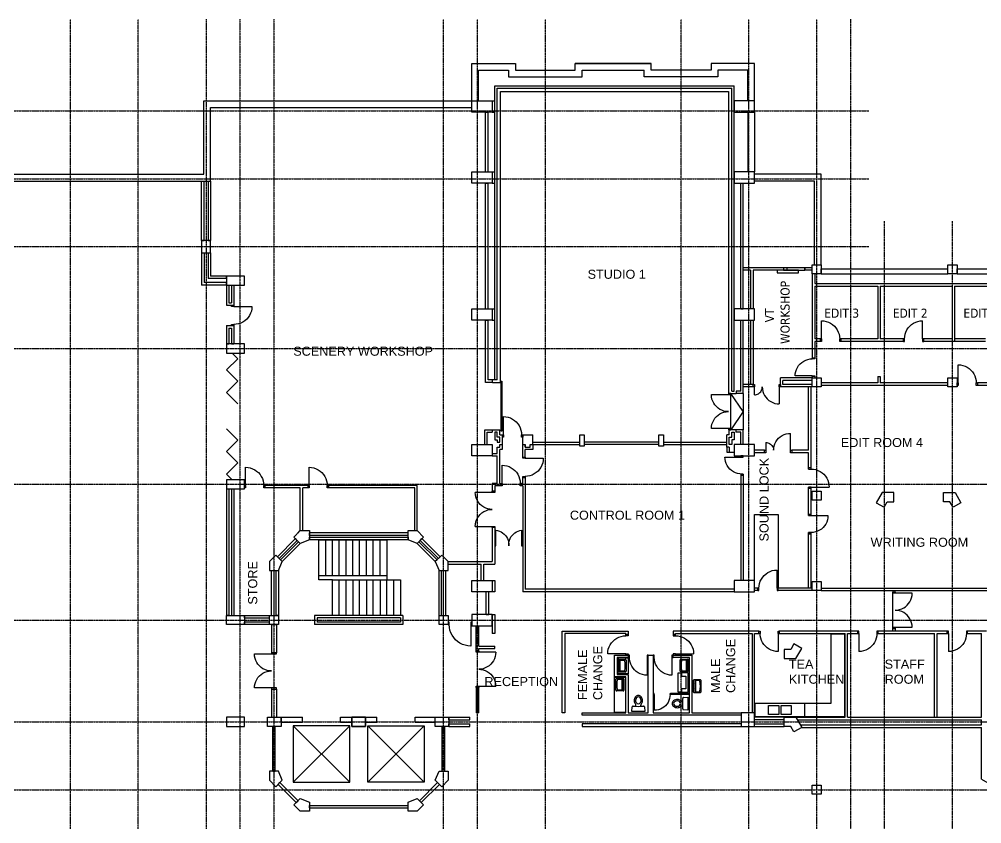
# Model space of a CAD drawing. Header units: millimetres. Extents: x -63457 to 85267, y -25390 to 67826.
# Drawn here: x 13208 to 55759, y 32273 to 67826 of the extents above; entities that cross this region are included whole.
import ezdxf

# ---------------------------------------------------------------- set-up
doc = ezdxf.new("R2010")
doc.units = ezdxf.units.MM
doc.linetypes.add('PCENTRE', pattern=[50.8, 31.75, -6.35, 6.35, -6.35])
for name, color, linetype in [('Boundaries_and_building_grids', 140, 'Continuous'), ('BRICK_WALLS_P4', 1, 'Continuous'), ('COLUMNS_P5', 5, 'Continuous'), ('DR', 8, 'Continuous'), ('LIFTS AND STAIRS', 8, 'Continuous'), ('SANITARY', 4, 'Continuous'), ('SHOPFITTING', 4, 'Continuous'), ('TEXT', 2, 'Continuous'), ('WA', 6, 'Continuous'), ('WA_EXT', 7, 'Continuous'), ('WN', 4, 'Continuous')]:
    doc.layers.add(name, color=color, linetype=linetype)
doc.styles.add('arial', font='arial.ttf')
doc.styles.add('Arial1', font='arial.ttf')
doc.styles.add('C', font='tahoma.ttf')

msp = doc.modelspace()

# ---------------------------------------------------------------- linework, layer by layer
at = {"layer": 'Boundaries_and_building_grids', "color": 140, "linetype": 'PCENTRE', "lineweight": -3}
for p, q in [((15467, -17978), (15467, 67826)), ((18467, -17978), (18467, 67826)), ((21467, 67826), (21467, -17978)), ((22967, 67826), (22967, -17978)), ((24467, 67826), (24467, -17978)), ((31967, -17978), (31967, 67826)), ((33467, -17978), (33467, 67826)), ((36467, -17978), (36467, 67826)), ((42467, -17978), (42467, 67826)), ((45467, -17978), (45467, 67826)), ((48467, -17978), (48467, 67826)), ((49967, 16476), (49967, 67826)), ((-52891, 63776), (50767, 63776)), ((-52891, 60776), (50767, 60776)), ((51467, 16476), (51467, 58896)), ((54467, 16476), (54467, 58896)), ((-52891, 57776), (50767, 57776)), ((-52891, 53276), (85267, 53276)), ((-52891, 47276), (85267, 47276)), ((-52891, 41276), (85267, 41276)), ((-52891, 36776), (85267, 36776)), ((-52891, 33776), (85267, 33776))]:
    msp.add_line(p, q, dxfattribs=at)
at = {"layer": 'BRICK_WALLS_P4', "linetype": 'Continuous'}
for p, q in [((34227, 64886), (44817, 64886)), ((34227, 51885), (34227, 64886)), ((34337, 64776), (44707, 64776)), ((34337, 51885), (34337, 64776)), ((44707, 51396), (44707, 64776)), ((44817, 51396), (44817, 64886)), ((34117, 64226), (34227, 64226)), ((33827, 61076), (33827, 63726)), ((33827, 63726), (33937, 63726)), ((33937, 61076), (33937, 63726)), ((34117, 63726), (34227, 63726)), ((33827, 61076), (33937, 61076)), ((34117, 61076), (34227, 61076)), ((21267, 58051), (21267, 60676)), ((21267, 60676), (21377, 60676)), ((21377, 58051), (21377, 60676)), ((21557, 60676), (21557, 58051)), ((21557, 60676), (21667, 60676)), ((21667, 60676), (21667, 58051)), ((33827, 55026), (33827, 60576)), ((33827, 60576), (33937, 60576)), ((33937, 55026), (33937, 60576)), ((34117, 60576), (34227, 60576)), ((45107, 55026), (45107, 60576)), ((45107, 60576), (45217, 60576)), ((45217, 55026), (45217, 60576)), ((21267, 58051), (21377, 58051)), ((21557, 58051), (21667, 58051)), ((21267, 57501), (21267, 56076)), ((21267, 57501), (21377, 57501)), ((21377, 57501), (21377, 56186)), ((21557, 57501), (21557, 56366)), ((21557, 57501), (21667, 57501)), ((21667, 57501), (21667, 56476)), ((22367, 56186), (21377, 56186)), ((22367, 56366), (21557, 56366)), ((22367, 56476), (21667, 56476)), ((22367, 56366), (22367, 56476)), ((22367, 56076), (22367, 56186)), ((22367, 56076), (21267, 56076)), ((22367, 56076), (22367, 55188)), ((22367, 56076), (22477, 56076)), ((22477, 56076), (22477, 55298)), ((22587, 56076), (22587, 55298)), ((22587, 56076), (22697, 56076)), ((22697, 56076), (22697, 55188)), ((22367, 55188), (22697, 55188)), ((22477, 55298), (22587, 55298)), ((33827, 55026), (33937, 55026)), ((34117, 55026), (34227, 55026)), ((45107, 55026), (45217, 55026)), ((33827, 51775), (33827, 54526)), ((33827, 54526), (33937, 54526)), ((33937, 51885), (33937, 54526)), ((34117, 54526), (34227, 54526)), ((45107, 51396), (45107, 54526)), ((45107, 54526), (45217, 54526)), ((45217, 51286), (45217, 54526)), ((22367, 54288), (22367, 53476)), ((22367, 54288), (22697, 54288)), ((22477, 54178), (22587, 54178)), ((22477, 54178), (22477, 53476)), ((22587, 54178), (22587, 53476)), ((22697, 54288), (22697, 53476)), ((22367, 53476), (22477, 53476)), ((22587, 53476), (22697, 53476)), ((34137, 51775), (33827, 51775)), ((34337, 51885), (33937, 51885)), ((34137, 51775), (34137, 51885)), ((44707, 51396), (44817, 51396)), ((45107, 51396), (44907, 51396)), ((44907, 51396), (44907, 51286)), ((45217, 51286), (44907, 51286)), ((33787, 49686), (34117, 49686)), ((33787, 49026), (33787, 49686)), ((33897, 49576), (34117, 49576)), ((33897, 49026), (33897, 49576)), ((34117, 49686), (34117, 49576)), ((34227, 49576), (34227, 49246)), ((34337, 49576), (34227, 49576)), ((34337, 49356), (34337, 49576)), ((44707, 49576), (44817, 49576)), ((44707, 49356), (44707, 49576)), ((44817, 49576), (44817, 49246)), ((45217, 49686), (44887, 49686)), ((44887, 49686), (44887, 49576)), ((45107, 49576), (44887, 49576)), ((45107, 49026), (45107, 49576)), ((45217, 49026), (45217, 49686)), ((34227, 49246), (34337, 49246)), ((34447, 49356), (34337, 49356)), ((34337, 49246), (34337, 49136)), ((34337, 49136), (34447, 49136)), ((34447, 49136), (34447, 49356)), ((34447, 48916), (34447, 49026)), ((34447, 49026), (34557, 49026)), ((34557, 49026), (34557, 48806)), ((35467, 49026), (35577, 49026)), ((35467, 49026), (35577, 49026)), ((35467, 48473), (35467, 49026)), ((35577, 49026), (35577, 48916)), ((35577, 48916), (35577, 49026)), ((35797, 48916), (35797, 49026)), ((35797, 49026), (35907, 49026)), ((35797, 49026), (35907, 49026)), ((35797, 48916), (35797, 49026)), ((35907, 49026), (35907, 48806)), ((44597, 49026), (44597, 49356)), ((44597, 49356), (44707, 49356)), ((44707, 49026), (44597, 49026)), ((44707, 49246), (44707, 49026)), ((44817, 49246), (44707, 49246)), ((34117, 48636), (34337, 48636)), ((34117, 48526), (34337, 48526)), ((34337, 48636), (34337, 48916)), ((34337, 48916), (34447, 48916)), ((34337, 47316), (34337, 48526)), ((34557, 48806), (34447, 48806)), ((34447, 47316), (34447, 48806)), ((35577, 48916), (35797, 48916)), ((35577, 48916), (35797, 48916)), ((35907, 48806), (35577, 48806)), ((35577, 48473), (35577, 48806)), ((44597, 48916), (44487, 48916)), ((44487, 48916), (44487, 48696)), ((44487, 48696), (44597, 48696)), ((44597, 48916), (44597, 48696)), ((35467, 48473), (35577, 48473)), ((45107, 47727), (45107, 43026)), ((45217, 47727), (45217, 43026)), ((34117, 47316), (34117, 46965)), ((34337, 47316), (34117, 47316)), ((34447, 47316), (34507, 47316)), ((34507, 47316), (34507, 47206)), ((35467, 47316), (35407, 47316)), ((35407, 47316), (35407, 47206)), ((35467, 47316), (35467, 47573)), ((35467, 47573), (35577, 47573)), ((35577, 47573), (35577, 42636)), ((22367, 47076), (22367, 41476)), ((22367, 47076), (22477, 47076)), ((22477, 47076), (22477, 41476)), ((22587, 47076), (22587, 41476)), ((22587, 47076), (22697, 47076)), ((22697, 47076), (22697, 41476)), ((34227, 46965), (34117, 46965)), ((34227, 47206), (34227, 46965)), ((34507, 47206), (34227, 47206)), ((35467, 47206), (35407, 47206)), ((35467, 47206), (35467, 42526)), ((22697, 45116), (22697, 41476)), ((25524, 45116), (25634, 45226)), ((26034, 45016), (26034, 45126)), ((30400, 45126), (26034, 45126)), ((30400, 45016), (30400, 45126)), ((34117, 45365), (34117, 43859)), ((34227, 45365), (34117, 45365)), ((34227, 45365), (34227, 43749)), ((25422, 44872), (24621, 44071)), ((24621, 44071), (25422, 44872)), ((24699, 43993), (25500, 44794)), ((24755, 43936), (25557, 44738)), ((25500, 44794), (25422, 44872)), ((25557, 44738), (25634, 44660)), ((30400, 45016), (26034, 45016)), ((26034, 44826), (26034, 44936)), ((26034, 44936), (30400, 44936)), ((30400, 44826), (26034, 44826)), ((30400, 44936), (30400, 44826)), ((30800, 44660), (30878, 44738)), ((30878, 44738), (31679, 43936)), ((30934, 44794), (31012, 44872)), ((31736, 43993), (30934, 44794)), ((31814, 44071), (31012, 44872)), ((25634, 44660), (24833, 43859)), ((31602, 43859), (30800, 44660)), ((24699, 43993), (24621, 44071)), ((24833, 43859), (24755, 43936)), ((31679, 43936), (31602, 43859)), ((31736, 43993), (31814, 44071)), ((32167, 43859), (34117, 43859)), ((32167, 43749), (32167, 43859)), ((24367, 43459), (24477, 43459)), ((24367, 41476), (24367, 43459)), ((24477, 41476), (24477, 43459)), ((24567, 41476), (24567, 43459)), ((24567, 43459), (24667, 43459)), ((24667, 43459), (24667, 41476)), ((31767, 41476), (31767, 43459)), ((31767, 43459), (31877, 43459)), ((31877, 41476), (31877, 43459)), ((31957, 41476), (31957, 43459)), ((31957, 43459), (32067, 43459)), ((32067, 41476), (32067, 43459)), ((32167, 43749), (33632, 43749)), ((33632, 43026), (33632, 43749)), ((33742, 43026), (33742, 43749)), ((33742, 43749), (34227, 43749)), ((33632, 43026), (33742, 43026)), ((34117, 43026), (34227, 43026)), ((34117, 43026), (34117, 42526)), ((34227, 43026), (34227, 42526)), ((44817, 42636), (35577, 42636)), ((45859, 42686), (45717, 42686)), ((45859, 42576), (45717, 42576)), ((45859, 42576), (45859, 42686)), ((48267, 42686), (46759, 42686)), ((46759, 42576), (46759, 42686)), ((48267, 42576), (46759, 42576)), ((48667, 42686), (56589, 42686)), ((48667, 42576), (56653, 42576)), ((51823, 42576), (51823, 42508)), ((51933, 42508), (51933, 42576)), ((33852, 41526), (33852, 42526)), ((33962, 42526), (33852, 42526)), ((33962, 41526), (33962, 42526)), ((34227, 42526), (34117, 42526)), ((44817, 42526), (35467, 42526)), ((51823, 42508), (51933, 42508)), ((22477, 41476), (22367, 41476)), ((22587, 41476), (22697, 41476)), ((23167, 41476), (24267, 41476)), ((23167, 41366), (23167, 41476)), ((23167, 41366), (24267, 41366)), ((24267, 41366), (24267, 41476)), ((24367, 41476), (24477, 41476)), ((24667, 41476), (24567, 41476)), ((30167, 41476), (26267, 41476)), ((26267, 41476), (26267, 41076)), ((30057, 41366), (26377, 41366)), ((26377, 41366), (26377, 41186)), ((30057, 41366), (30057, 41186)), ((30167, 41476), (30167, 41076)), ((31767, 41476), (31877, 41476)), ((31957, 41476), (32067, 41476)), ((33852, 41526), (33962, 41526)), ((34117, 41526), (34117, 40681)), ((34117, 41526), (34227, 41526)), ((34227, 41526), (34227, 40681)), ((24267, 41186), (23167, 41186)), ((23167, 41076), (23167, 41186)), ((24267, 41076), (23167, 41076)), ((24267, 41076), (24267, 41186)), ((24357, 41076), (24357, 39826)), ((24357, 41076), (24577, 41076)), ((24577, 41076), (24577, 39826)), ((30167, 41076), (26267, 41076)), ((30057, 41186), (26377, 41186)), ((33412, 41026), (33522, 41026)), ((33412, 39901), (33412, 41026)), ((33522, 40121), (33522, 41026)), ((51823, 40791), (51823, 40908)), ((51823, 40908), (51933, 40908)), ((51933, 40908), (51933, 40791)), ((34227, 40681), (34117, 40681)), ((50276, 40791), (46809, 40791)), ((46809, 40681), (46809, 40791)), ((46809, 40681), (49717, 40681)), ((49717, 36976), (49717, 40681)), ((49827, 36976), (49827, 40681)), ((49827, 40681), (50276, 40681)), ((50276, 40681), (50276, 40791)), ((51176, 40681), (51176, 40791)), ((54284, 40791), (51176, 40791)), ((51176, 40681), (53675, 40681)), ((53675, 36976), (53675, 40681)), ((53785, 36976), (53785, 40681)), ((53785, 40681), (54284, 40681)), ((54234, 40681), (54234, 40791)), ((55967, 40791), (55084, 40791)), ((55084, 40681), (55747, 40681)), ((55134, 40681), (55134, 40791)), ((55747, 36976), (55747, 40681)), ((33522, 40121), (34231, 40121)), ((33522, 39901), (33522, 40011)), ((33522, 40011), (34231, 40011)), ((34231, 40011), (34231, 40121)), ((24357, 39826), (24577, 39826)), ((33522, 39901), (33412, 39901)), ((24357, 38226), (24357, 36976)), ((24357, 38226), (24577, 38226)), ((24577, 38226), (24577, 36976)), ((24357, 36976), (24577, 36976)), ((24781, 36976), (25728, 36976)), ((24781, 36756), (24781, 36976)), ((24781, 36756), (25728, 36756)), ((25728, 36756), (25728, 36976)), ((27414, 36976), (27917, 36976)), ((27414, 36756), (27414, 36976)), ((27414, 36756), (27917, 36756)), ((27917, 36756), (27917, 36976)), ((28517, 36976), (29020, 36976)), ((28517, 36756), (28517, 36976)), ((28517, 36756), (29020, 36756)), ((29020, 36756), (29020, 36976)), ((30706, 36756), (30706, 36976)), ((30706, 36976), (31593, 36976)), ((30706, 36756), (31593, 36756)), ((31593, 36756), (31593, 36976)), ((32193, 36976), (33127, 36976)), ((32193, 36866), (32193, 36976)), ((32193, 36866), (33127, 36866)), ((32193, 36686), (33127, 36686)), ((32193, 36576), (32193, 36686)), ((33127, 36866), (33127, 36976)), ((33127, 36576), (33127, 36686)), ((47030, 36976), (45717, 36976)), ((47030, 36866), (45717, 36866)), ((45717, 36686), (47030, 36686)), ((47030, 36976), (47545, 36976)), ((47545, 36976), (49717, 36976)), ((47609, 36866), (55747, 36866)), ((47740, 36641), (55747, 36641)), ((49827, 36976), (55747, 36976)), ((55747, 36641), (55747, 36866)), ((24412, 34593), (24412, 36576)), ((24522, 34593), (24522, 36576)), ((31912, 34593), (31912, 36576)), ((32022, 34593), (32022, 36576)), ((32193, 36576), (33127, 36576)), ((45717, 36576), (47030, 36576)), ((47804, 36531), (55747, 36531)), ((55747, 34245), (55747, 36531)), ((24412, 34593), (24522, 34593)), ((31912, 34593), (32022, 34593)), ((24653, 34013), (24730, 34090)), ((25532, 33289), (24730, 34090)), ((30903, 33289), (31704, 34090)), ((31782, 34013), (31704, 34090)), ((55747, 34245), (56543, 33785)), ((25454, 33211), (24653, 34013)), ((30980, 33211), (31782, 34013)), ((25454, 33211), (25532, 33289)), ((30980, 33211), (30903, 33289)), ((26034, 32971), (26034, 33081)), ((26034, 33081), (30400, 33081)), ((26034, 32971), (30400, 32971)), ((30400, 32971), (30400, 33081))]:
    msp.add_line(p, q, dxfattribs=at)
at = {"layer": 'BRICK_WALLS_P4', "linetype": 'Continuous', "lineweight": -3}
msp.add_lwpolyline([(37217, 37176), (37217, 40791), (40133, 40791), (40133, 40630), (40027, 40630), (40027, 40681), (37327, 40681), (37327, 37176)], close=True, dxfattribs=at)
for points in [[(45717, 37176), (45717, 40681), (45909, 40681), (45909, 40791), (42113, 40791), (42113, 40630), (42219, 40630), (42219, 40681), (45607, 40681), (45607, 37176)], [(45117, 37066), (38097, 37066), (38097, 37176), (40027, 37176), (40027, 38768), (39527, 38768), (39527, 39730), (40133, 39730), (40133, 39624), (39637, 39624), (39637, 38874), (40133, 38874), (40133, 37176), (41013, 37176), (41013, 39730), (41233, 39730), (41233, 37176), (42833, 37176), (42833, 39624), (42113, 39624), (42113, 39730), (42939, 39730), (42939, 37176), (45117, 37176)], [(45117, 36686), (38097, 36686), (38097, 36576), (45117, 36576)], [(31912, 36576), (32022, 36576)]]:
    msp.add_lwpolyline(points, dxfattribs=at)
at = {"layer": 'COLUMNS_P5', "linetype": 'Continuous'}
for points in [[(33217, 63726), (33217, 64226), (34117, 64226), (34117, 63726), (33217, 63726)], [(45717, 63726), (45717, 64226), (44817, 64226), (44817, 63726), (45717, 63726)], [(33217, 60576), (33217, 61076), (34117, 61076), (34117, 60576), (33217, 60576)], [(45717, 60576), (45717, 61076), (44817, 61076), (44817, 60576), (45717, 60576)], [(21267, 57501), (21667, 57501), (21667, 58051), (21267, 58051), (21267, 57501)], [(48667, 56576), (48267, 56576), (48267, 56976), (48667, 56976), (48667, 56576)], [(54667, 56576), (54267, 56576), (54267, 56976), (54667, 56976), (54667, 56576)], [(33217, 54526), (33217, 55026), (34117, 55026), (34117, 54526), (33217, 54526)], [(45717, 54526), (45717, 55026), (44817, 55026), (44817, 54526), (45717, 54526)], [(48667, 51576), (48267, 51576), (48267, 51976), (48667, 51976), (48667, 51576)], [(54667, 51576), (54267, 51576), (54267, 51976), (54667, 51976), (54667, 51576)], [(33217, 48526), (33217, 49026), (34117, 49026), (34117, 48526), (33217, 48526)], [(45717, 48526), (45717, 49026), (44817, 49026), (44817, 48526), (45717, 48526)], [(48667, 46576), (48267, 46576), (48267, 46976), (48667, 46976), (48667, 46576)], [(33217, 42526), (33217, 43026), (34117, 43026), (34117, 42526), (33217, 42526)], [(45717, 42526), (45717, 43026), (44817, 43026), (44817, 42526), (45717, 42526)], [(48667, 42576), (48267, 42576), (48267, 42976), (48667, 42976), (48667, 42576)], [(24267, 41476), (24667, 41476), (24667, 41076), (24267, 41076), (24267, 41476)], [(31767, 41476), (32167, 41476), (32167, 41076), (31767, 41076), (31767, 41476)], [(33217, 41526), (33217, 41026), (34117, 41026), (34117, 41526), (33217, 41526)], [(45117, 36576), (45717, 36576), (45717, 37176), (45117, 37176), (45117, 36576)], [(28517, 36576), (27917, 36576), (27917, 36976), (28517, 36976), (28517, 36576)], [(48667, 33576), (48267, 33576), (48267, 33976), (48667, 33976), (48667, 33576)]]:
    msp.add_lwpolyline(points, dxfattribs=at)
at = {"layer": 'COLUMNS_P5', "linetype": 'Continuous', "lineweight": -3}
for points in [[(22367, 56476), (22367, 56076), (23167, 56076), (23167, 56476)], [(22367, 53476), (22367, 53076), (23167, 53076), (23167, 53476)], [(22367, 47476), (22367, 47076), (23167, 47076), (23167, 47476)], [(51867, 46906), (51352, 46906), (51093, 46461), (51439, 46259), (51582, 46506), (51867, 46506)], [(54067, 46906), (54582, 46906), (54841, 46461), (54496, 46259), (54352, 46506), (54067, 46506)], [(26034, 44826), (25634, 44660), (25352, 44943), (25634, 45226), (26034, 45226)], [(30800, 44660), (30400, 44826), (30400, 45226), (30800, 45226), (31083, 44943)], [(24833, 43859), (24550, 44141), (24267, 43859), (24267, 43459), (24667, 43459)], [(31767, 43459), (32167, 43459), (32167, 43859), (31884, 44141), (31602, 43859)], [(22367, 41076), (22367, 41476), (23167, 41476), (23167, 41076)], [(47315, 39976), (47030, 39976), (47030, 39576), (47545, 39576), (47804, 40021), (47458, 40222)], [(22367, 36976), (22367, 36576), (23167, 36576), (23167, 36976)], [(24781, 36976), (24781, 36576), (24181, 36576), (24181, 36976)], [(28517, 36576), (28517, 36976), (27917, 36976), (27917, 36576)], [(32193, 36976), (32193, 36576), (31593, 36576), (31593, 36976)], [(47030, 36576), (47030, 36976), (47545, 36976), (47804, 36531), (47458, 36329), (47315, 36576)], [(24550, 33910), (24833, 34193), (24667, 34593), (24267, 34593), (24267, 34193)], [(31767, 34593), (32167, 34593), (32167, 34193), (31884, 33910), (31602, 34193)], [(26034, 33226), (26034, 32826), (25634, 32826), (25352, 33109), (25634, 33391)], [(30800, 33391), (31083, 33109), (30800, 32826), (30400, 32826), (30400, 33226)]]:
    msp.add_lwpolyline(points, close=True, dxfattribs=at)
at = {"layer": 'COLUMNS_P5', "linetype": 'Continuous'}
for points in [[(38187, 48966), (37987, 48966), (37987, 49466), (38187, 49466), (38187, 48966)], [(41687, 48966), (41487, 48966), (41487, 49466), (41687, 49466), (41687, 48966)]]:
    msp.add_lwpolyline(points, close=True, dxfattribs=at)
at = {"layer": 'COLUMNS_P5', "linetype": 'Continuous', "lineweight": -3}
for points in [[(23167, 47116), (23167, 47226)], [(24412, 36576), (24522, 36576)]]:
    msp.add_lwpolyline(points, dxfattribs=at)
at = {"layer": 'DR', "linetype": 'Continuous'}
for p, q in [((22697, 55138), (23497, 55138)), ((48680, 53698), (48680, 54498)), ((53147, 53698), (53147, 54498)), ((52297, 53698), (52347, 53698)), ((54717, 51757), (54717, 52557)), ((48267, 52061), (47507, 52061)), ((45708, 51226), (45708, 51576)), ((46808, 51576), (46808, 50826)), ((43807, 51236), (44557, 51236)), ((34617, 49466), (34617, 50266)), ((44557, 49736), (43807, 49736)), ((47308, 48776), (47308, 49526)), ((46208, 49126), (46208, 48776)), ((46158, 48666), (46158, 48776)), ((34557, 47316), (34557, 48116)), ((35577, 48423), (36377, 48423)), ((44407, 48476), (45157, 48476)), ((22617, 47476), (22367, 47726)), ((23217, 47226), (23217, 48026)), ((26026, 47226), (26026, 48026)), ((34117, 46915), (33367, 46915)), ((48212, 47150), (49012, 47150)), ((48212, 45892), (48962, 45892)), ((33367, 45415), (34117, 45415)), ((34277, 44667), (34277, 45244)), ((35417, 45244), (35417, 44667)), ((46709, 42686), (46709, 43486)), ((51823, 40908), (51823, 42458)), ((52683, 42458), (51933, 42458)), ((33167, 41076), (33167, 40126)), ((51933, 40958), (52683, 40958)), ((46759, 40681), (46759, 39881)), ((50326, 40681), (50326, 39881)), ((54284, 40681), (54284, 39881)), ((23607, 39776), (24357, 39776)), ((34272, 39851), (33522, 39851)), ((40023, 39780), (39223, 39780)), ((40963, 39620), (40963, 38840)), ((42063, 39620), (42063, 38840)), ((42223, 39780), (43023, 39780)), ((33412, 38301), (33412, 37176)), ((33467, 38301), (33467, 37226)), ((33477, 37226), (33477, 38301)), ((33522, 38351), (34272, 38351)), ((33522, 37176), (33522, 38301)), ((24357, 38276), (23607, 38276)), ((41283, 37986), (41283, 37286)), ((42003, 37986), (41983, 37986)), ((42003, 37986), (42003, 38036)), ((33412, 37226), (33522, 37226)), ((33522, 37176), (33412, 37176))]:
    msp.add_line(p, q, dxfattribs=at)
at = {"layer": 'DR'}
for p, q in [((23470, 54931), (23436, 54832)), ((23490, 55033), (23470, 54931)), ((23497, 55138), (23490, 55033)), ((23184, 54503), (23097, 54445)), ((23263, 54572), (23184, 54503)), ((23332, 54651), (23263, 54572)), ((23390, 54738), (23332, 54651)), ((23436, 54832), (23390, 54738)), ((48680, 54498), (48785, 54491)), ((48785, 54491), (48887, 54470)), ((48887, 54470), (48986, 54437)), ((52841, 54437), (52940, 54470)), ((52940, 54470), (53042, 54491)), ((53042, 54491), (53147, 54498)), ((22802, 54345), (22697, 54338)), ((22904, 54365), (22802, 54345)), ((23003, 54399), (22904, 54365)), ((23097, 54445), (23003, 54399)), ((48986, 54437), (49080, 54391)), ((49080, 54391), (49167, 54332)), ((49167, 54332), (49246, 54263)), ((49246, 54263), (49315, 54185)), ((49315, 54185), (49373, 54098)), ((49373, 54098), (49419, 54004)), ((52408, 54004), (52454, 54098)), ((52454, 54098), (52512, 54185)), ((52512, 54185), (52581, 54263)), ((52581, 54263), (52660, 54332)), ((52660, 54332), (52747, 54391)), ((52747, 54391), (52841, 54437)), ((49419, 54004), (49453, 53905)), ((49453, 53905), (49473, 53802)), ((49473, 53802), (49480, 53698)), ((52347, 53698), (52354, 53802)), ((52354, 53802), (52374, 53905)), ((52374, 53905), (52408, 54004)), ((47976, 52763), (48070, 52795)), ((48070, 52795), (48168, 52814)), ((48168, 52814), (48267, 52821)), ((47533, 52257), (47565, 52351)), ((47565, 52351), (47609, 52441)), ((47609, 52441), (47664, 52523)), ((47664, 52523), (47730, 52598)), ((47730, 52598), (47805, 52664)), ((47805, 52664), (47887, 52719)), ((47887, 52719), (47976, 52763)), ((54717, 52557), (54822, 52550)), ((54822, 52550), (54924, 52529)), ((54924, 52529), (55023, 52496)), ((55023, 52496), (55117, 52450)), ((55117, 52450), (55204, 52391)), ((55204, 52391), (55283, 52322)), ((47507, 52061), (47514, 52160)), ((47514, 52160), (47533, 52257)), ((55283, 52322), (55352, 52244)), ((55352, 52244), (55410, 52157)), ((55410, 52157), (55456, 52063)), ((55456, 52063), (55490, 51964)), ((55490, 51964), (55510, 51861)), ((46046, 51485), (46055, 51530)), ((46055, 51530), (46058, 51576)), ((46058, 51576), (46065, 51478)), ((55510, 51861), (55517, 51757)), ((43814, 51138), (43807, 51236)), ((43833, 51042), (43814, 51138)), ((45708, 51226), (45754, 51229)), ((45754, 51229), (45799, 51238)), ((45799, 51238), (45842, 51252)), ((45842, 51252), (45883, 51273)), ((45883, 51273), (45921, 51298)), ((45921, 51298), (45956, 51328)), ((45956, 51328), (45986, 51363)), ((45986, 51363), (46011, 51401)), ((46011, 51401), (46032, 51442)), ((46032, 51442), (46046, 51485)), ((46065, 51478), (46084, 51382)), ((46084, 51382), (46115, 51289)), ((46115, 51289), (46159, 51201)), ((46159, 51201), (46213, 51119)), ((46213, 51119), (46278, 51045)), ((43864, 50949), (43833, 51042)), ((43908, 50861), (43864, 50949)), ((43962, 50779), (43908, 50861)), ((44027, 50705), (43962, 50779)), ((44101, 50641), (44027, 50705)), ((44182, 50586), (44101, 50641)), ((46278, 51045), (46352, 50981)), ((46352, 50981), (46433, 50926)), ((46433, 50926), (46521, 50883)), ((46521, 50883), (46614, 50851)), ((46614, 50851), (46710, 50832)), ((46710, 50832), (46808, 50826)), ((34617, 50266), (34722, 50259)), ((34722, 50259), (34824, 50238)), ((34824, 50238), (34923, 50205)), ((43962, 50192), (44027, 50266)), ((44027, 50266), (44101, 50331)), ((44101, 50331), (44182, 50385)), ((44270, 50543), (44182, 50586)), ((44182, 50385), (44270, 50429)), ((44363, 50511), (44270, 50543)), ((44270, 50429), (44363, 50460)), ((44459, 50492), (44363, 50511)), ((44363, 50460), (44459, 50479)), ((44557, 50486), (44459, 50492)), ((44459, 50479), (44557, 50486)), ((34923, 50205), (35017, 50159)), ((35017, 50159), (35104, 50100)), ((35104, 50100), (35183, 50031)), ((35183, 50031), (35252, 49953)), ((35252, 49953), (35310, 49866)), ((35310, 49866), (35356, 49772)), ((43807, 49736), (43814, 49834)), ((43814, 49834), (43833, 49930)), ((43833, 49930), (43864, 50023)), ((43864, 50023), (43908, 50111)), ((43908, 50111), (43962, 50192)), ((35356, 49772), (35390, 49673)), ((35390, 49673), (35410, 49570)), ((35410, 49570), (35417, 49466)), ((46778, 49306), (46852, 49371)), ((46852, 49371), (46933, 49425)), ((46933, 49425), (47021, 49469)), ((47021, 49469), (47114, 49500)), ((47114, 49500), (47210, 49519)), ((47210, 49519), (47308, 49526)), ((46208, 49126), (46254, 49123)), ((46254, 49123), (46299, 49114)), ((46299, 49114), (46342, 49099)), ((46342, 49099), (46383, 49079)), ((46383, 49079), (46421, 49053)), ((46421, 49053), (46456, 49023)), ((46456, 49023), (46486, 48989)), ((46486, 48989), (46511, 48951)), ((46511, 48951), (46532, 48910)), ((46565, 48874), (46584, 48970)), ((46584, 48970), (46615, 49063)), ((46615, 49063), (46659, 49151)), ((46659, 49151), (46713, 49232)), ((46713, 49232), (46778, 49306)), ((46532, 48910), (46546, 48866)), ((46546, 48866), (46555, 48821)), ((46555, 48821), (46558, 48776)), ((46558, 48776), (46565, 48874)), ((34557, 48116), (34662, 48109)), ((34662, 48109), (34764, 48088)), ((34764, 48088), (34863, 48055)), ((36316, 48117), (36270, 48023)), ((36350, 48216), (36316, 48117)), ((36370, 48319), (36350, 48216)), ((36377, 48423), (36370, 48319)), ((44414, 48378), (44407, 48476)), ((44433, 48282), (44414, 48378)), ((44464, 48189), (44433, 48282)), ((44508, 48101), (44464, 48189)), ((44562, 48019), (44508, 48101)), ((23217, 48026), (23322, 48019)), ((23322, 48019), (23424, 47998)), ((23424, 47998), (23523, 47965)), ((23523, 47965), (23617, 47919)), ((23617, 47919), (23704, 47860)), ((23704, 47860), (23783, 47791)), ((23783, 47791), (23852, 47713)), ((23852, 47713), (23910, 47626)), ((26026, 48026), (26130, 48019)), ((26130, 48019), (26233, 47998)), ((26233, 47998), (26332, 47965)), ((26332, 47965), (26426, 47919)), ((26426, 47919), (26513, 47860)), ((26513, 47860), (26591, 47791)), ((26591, 47791), (26660, 47713)), ((26660, 47713), (26718, 47626)), ((34863, 48055), (34957, 48009)), ((34957, 48009), (35044, 47950)), ((35044, 47950), (35123, 47881)), ((35123, 47881), (35192, 47803)), ((35192, 47803), (35250, 47716)), ((35250, 47716), (35296, 47622)), ((35883, 47684), (35784, 47651)), ((35977, 47731), (35883, 47684)), ((36064, 47789), (35977, 47731)), ((36143, 47858), (36064, 47789)), ((36212, 47936), (36143, 47858)), ((36270, 48023), (36212, 47936)), ((44627, 47945), (44562, 48019)), ((44701, 47881), (44627, 47945)), ((44782, 47826), (44701, 47881)), ((44870, 47783), (44782, 47826)), ((44963, 47751), (44870, 47783)), ((45059, 47732), (44963, 47751)), ((45157, 47726), (45059, 47732)), ((48212, 47950), (48317, 47943)), ((48317, 47943), (48419, 47923)), ((48419, 47923), (48518, 47889)), ((48518, 47889), (48612, 47843)), ((48612, 47843), (48699, 47785)), ((48699, 47785), (48778, 47716)), ((48778, 47716), (48847, 47637)), ((23910, 47626), (23956, 47532)), ((23956, 47532), (23990, 47433)), ((23990, 47433), (24010, 47330)), ((24010, 47330), (24017, 47226)), ((26718, 47626), (26765, 47532)), ((26765, 47532), (26798, 47433)), ((26798, 47433), (26819, 47330)), ((26819, 47330), (26826, 47226)), ((35296, 47622), (35330, 47523)), ((35330, 47523), (35350, 47420)), ((35350, 47420), (35357, 47316)), ((35682, 47630), (35577, 47623)), ((35784, 47651), (35682, 47630)), ((48847, 47637), (48905, 47550)), ((48905, 47550), (48951, 47456)), ((48951, 47456), (48985, 47357)), ((48985, 47357), (49005, 47255)), ((49005, 47255), (49012, 47150)), ((33374, 46817), (33367, 46915)), ((33393, 46721), (33374, 46817)), ((33424, 46628), (33393, 46721)), ((33468, 46540), (33424, 46628)), ((33522, 46459), (33468, 46540)), ((33587, 46385), (33522, 46459)), ((33661, 46320), (33587, 46385)), ((33587, 45945), (33661, 46010)), ((33742, 46266), (33661, 46320)), ((33661, 46010), (33742, 46065)), ((33830, 46222), (33742, 46266)), ((33742, 46065), (33830, 46108)), ((33923, 46191), (33830, 46222)), ((33830, 46108), (33923, 46140)), ((34019, 46172), (33923, 46191)), ((33923, 46140), (34019, 46159)), ((34117, 46165), (34019, 46172)), ((34019, 46159), (34117, 46165)), ((33374, 45513), (33393, 45609)), ((33393, 45609), (33424, 45702)), ((33424, 45702), (33468, 45790)), ((33468, 45790), (33522, 45872)), ((33522, 45872), (33587, 45945)), ((48905, 45605), (48862, 45517)), ((48937, 45698), (48905, 45605)), ((48956, 45794), (48937, 45698)), ((48962, 45892), (48956, 45794)), ((33367, 45415), (33374, 45513)), ((34277, 45244), (34358, 45229)), ((34358, 45229), (34436, 45204)), ((34436, 45204), (34510, 45169)), ((34510, 45169), (34579, 45126)), ((34579, 45126), (34643, 45074)), ((35052, 45074), (35115, 45126)), ((35115, 45126), (35184, 45169)), ((35184, 45169), (35259, 45204)), ((35259, 45204), (35337, 45229)), ((35337, 45229), (35417, 45244)), ((48310, 45149), (48212, 45142)), ((48406, 45168), (48310, 45149)), ((48499, 45199), (48406, 45168)), ((48587, 45243), (48499, 45199)), ((48669, 45297), (48587, 45243)), ((48743, 45362), (48669, 45297)), ((48807, 45436), (48743, 45362)), ((48862, 45517), (48807, 45436)), ((34643, 45074), (34699, 45014)), ((34699, 45014), (34747, 44948)), ((34747, 44948), (34786, 44876)), ((34786, 44876), (34817, 44800)), ((34817, 44800), (34837, 44720)), ((34837, 44720), (34847, 44639)), ((34847, 44639), (34857, 44720)), ((34857, 44720), (34878, 44800)), ((34878, 44800), (34908, 44876)), ((34908, 44876), (34947, 44948)), ((34947, 44948), (34996, 45014)), ((34996, 45014), (35052, 45074)), ((34847, 44557), (34847, 44639)), ((34847, 44639), (34847, 44557)), ((46309, 43379), (46402, 43425)), ((46402, 43425), (46501, 43458)), ((46501, 43458), (46604, 43479)), ((46604, 43479), (46709, 43486)), ((45936, 42893), (45969, 42992)), ((45969, 42992), (46016, 43086)), ((46016, 43086), (46074, 43173)), ((46074, 43173), (46143, 43251)), ((46143, 43251), (46222, 43320)), ((46222, 43320), (46309, 43379)), ((45909, 42686), (45915, 42790)), ((45915, 42790), (45936, 42893)), ((52582, 42083), (52626, 42171)), ((52626, 42171), (52657, 42264)), ((52657, 42264), (52676, 42360)), ((52676, 42360), (52683, 42458)), ((51933, 41708), (52031, 41715)), ((52031, 41702), (51933, 41708)), ((52031, 41715), (52127, 41734)), ((52127, 41683), (52031, 41702)), ((52127, 41734), (52220, 41765)), ((52220, 41765), (52308, 41809)), ((52308, 41809), (52389, 41863)), ((52389, 41863), (52463, 41928)), ((52463, 41928), (52528, 42002)), ((52528, 42002), (52582, 42083)), ((52220, 41651), (52127, 41683)), ((52308, 41608), (52220, 41651)), ((52389, 41553), (52308, 41608)), ((52463, 41489), (52389, 41553)), ((52528, 41415), (52463, 41489)), ((52582, 41333), (52528, 41415)), ((52626, 41245), (52582, 41333)), ((32225, 40952), (32217, 41076)), ((32250, 40830), (32225, 40952)), ((52657, 41152), (52626, 41245)), ((52676, 41056), (52657, 41152)), ((52683, 40958), (52676, 41056)), ((32290, 40712), (32250, 40830)), ((32344, 40601), (32290, 40712)), ((32414, 40497), (32344, 40601)), ((32495, 40404), (32414, 40497)), ((39536, 40414), (39623, 40473)), ((39623, 40473), (39717, 40519)), ((39717, 40519), (39816, 40552)), ((39816, 40552), (39919, 40573)), ((39919, 40573), (40023, 40580)), ((42223, 40580), (42328, 40573)), ((42328, 40573), (42430, 40552)), ((42430, 40552), (42529, 40519)), ((42529, 40519), (42623, 40473)), ((42623, 40473), (42710, 40414)), ((45965, 40576), (45959, 40681)), ((45986, 40474), (45965, 40576)), ((46019, 40375), (45986, 40474)), ((51099, 40474), (51065, 40375)), ((51119, 40576), (51099, 40474)), ((51126, 40681), (51119, 40576)), ((55056, 40474), (55023, 40375)), ((55077, 40576), (55056, 40474)), ((55084, 40681), (55077, 40576)), ((32589, 40322), (32495, 40404)), ((32692, 40253), (32589, 40322)), ((32804, 40198), (32692, 40253)), ((32921, 40158), (32804, 40198)), ((33043, 40134), (32921, 40158)), ((33167, 40126), (33043, 40134)), ((39250, 39987), (39284, 40086)), ((39284, 40086), (39330, 40180)), ((39330, 40180), (39389, 40267)), ((39389, 40267), (39458, 40345)), ((39458, 40345), (39536, 40414)), ((42710, 40414), (42789, 40345)), ((42789, 40345), (42858, 40267)), ((42858, 40267), (42916, 40180)), ((42916, 40180), (42962, 40086)), ((42962, 40086), (42996, 39987)), ((46066, 40281), (46019, 40375)), ((46124, 40194), (46066, 40281)), ((46193, 40115), (46124, 40194)), ((46272, 40046), (46193, 40115)), ((46359, 39988), (46272, 40046)), ((50813, 40046), (50726, 39988)), ((50892, 40115), (50813, 40046)), ((50961, 40194), (50892, 40115)), ((51019, 40281), (50961, 40194)), ((51065, 40375), (51019, 40281)), ((54771, 40046), (54684, 39988)), ((54849, 40115), (54771, 40046)), ((54918, 40194), (54849, 40115)), ((54977, 40281), (54918, 40194)), ((55023, 40375), (54977, 40281)), ((23614, 39678), (23607, 39776)), ((23633, 39582), (23614, 39678)), ((23664, 39489), (23633, 39582)), ((34247, 39657), (34215, 39564)), ((34266, 39753), (34247, 39657)), ((34272, 39851), (34266, 39753)), ((39223, 39780), (39230, 39884)), ((39230, 39884), (39250, 39987)), ((40190, 39518), (40183, 39620)), ((41290, 39518), (41283, 39620)), ((42996, 39987), (43016, 39884)), ((43016, 39884), (43023, 39780)), ((46452, 39942), (46359, 39988)), ((46551, 39908), (46452, 39942)), ((46654, 39888), (46551, 39908)), ((46759, 39881), (46654, 39888)), ((50430, 39888), (50326, 39881)), ((50533, 39908), (50430, 39888)), ((50632, 39942), (50533, 39908)), ((50726, 39988), (50632, 39942)), ((54388, 39888), (54284, 39881)), ((54491, 39908), (54388, 39888)), ((54590, 39942), (54491, 39908)), ((54684, 39988), (54590, 39942)), ((23708, 39401), (23664, 39489)), ((23762, 39319), (23708, 39401)), ((23827, 39245), (23762, 39319)), ((23901, 39181), (23827, 39245)), ((23982, 39126), (23901, 39181)), ((33809, 39158), (33716, 39126)), ((33897, 39201), (33809, 39158)), ((33979, 39256), (33897, 39201)), ((34053, 39320), (33979, 39256)), ((34117, 39394), (34053, 39320)), ((34172, 39476), (34117, 39394)), ((34215, 39564), (34172, 39476)), ((40210, 39418), (40190, 39518)), ((40243, 39321), (40210, 39418)), ((40288, 39230), (40243, 39321)), ((40344, 39145), (40288, 39230)), ((41310, 39418), (41290, 39518)), ((41343, 39321), (41310, 39418)), ((41388, 39230), (41343, 39321)), ((41444, 39145), (41388, 39230)), ((23708, 38651), (23762, 38732)), ((23762, 38732), (23827, 38806)), ((23827, 38806), (23901, 38871)), ((23901, 38871), (23982, 38925)), ((24070, 39083), (23982, 39126)), ((23982, 38925), (24070, 38969)), ((24163, 39051), (24070, 39083)), ((24070, 38969), (24163, 39000)), ((24259, 39032), (24163, 39051)), ((24163, 39000), (24259, 39019)), ((24357, 39026), (24259, 39032)), ((24259, 39019), (24357, 39026)), ((33620, 39107), (33522, 39101)), ((33522, 39101), (33620, 39094)), ((33716, 39126), (33620, 39107)), ((33620, 39094), (33716, 39075)), ((33716, 39075), (33809, 39044)), ((33809, 39044), (33897, 39000)), ((33897, 39000), (33979, 38946)), ((33979, 38946), (34053, 38881)), ((34053, 38881), (34117, 38807)), ((34117, 38807), (34172, 38726)), ((34172, 38726), (34215, 38638)), ((40412, 39068), (40344, 39145)), ((40488, 39001), (40412, 39068)), ((40573, 38944), (40488, 39001)), ((40665, 38899), (40573, 38944)), ((40761, 38866), (40665, 38899)), ((40861, 38846), (40761, 38866)), ((40963, 38840), (40861, 38846)), ((41512, 39068), (41444, 39145)), ((41588, 39001), (41512, 39068)), ((41673, 38944), (41588, 39001)), ((41765, 38899), (41673, 38944)), ((41861, 38866), (41765, 38899)), ((41961, 38846), (41861, 38866)), ((42063, 38840), (41961, 38846)), ((23607, 38276), (23614, 38374)), ((23614, 38374), (23633, 38470)), ((23633, 38470), (23664, 38563)), ((23664, 38563), (23708, 38651)), ((34215, 38638), (34247, 38545)), ((34247, 38545), (34266, 38449)), ((34266, 38449), (34272, 38351)), ((41977, 37895), (41959, 37805)), ((41983, 37986), (41977, 37895)), ((41778, 37491), (41709, 37431)), ((41839, 37560), (41778, 37491)), ((41889, 37636), (41839, 37560)), ((41930, 37718), (41889, 37636)), ((41959, 37805), (41930, 37718)), ((41375, 37292), (41283, 37286)), ((41464, 37310), (41375, 37292)), ((41551, 37339), (41464, 37310)), ((41633, 37380), (41551, 37339)), ((41709, 37431), (41633, 37380))]:
    msp.add_line(p, q, dxfattribs=at)
at = {"layer": 'DR', "linetype": 'Continuous'}
for points in [[(22697, 55188), (22697, 55138), (22587, 55138), (22587, 55188), (22697, 55188)], [(22697, 54338), (22697, 54288), (22587, 54288), (22587, 54338), (22697, 54338)], [(48630, 53698), (48680, 53698), (48680, 53588), (48630, 53588), (48630, 53698)], [(49480, 53698), (49530, 53698), (49530, 53588), (49480, 53588), (49480, 53698)], [(52347, 53698), (52297, 53698), (52297, 53588), (52347, 53588), (52347, 53698)], [(53197, 53698), (53147, 53698), (53147, 53588), (53197, 53588), (53197, 53698)], [(22867, 50826), (22367, 51326), (22867, 51826), (22367, 52326), (22867, 52826), (22617, 53076)], [(48267, 52821), (48267, 52841), (48377, 52841), (48377, 52821), (48267, 52821)], [(48267, 52041), (48267, 52061), (48377, 52061), (48377, 52041), (48267, 52041)], [(34547, 49626), (34507, 49626), (34507, 51835), (34547, 51835), (34547, 49626)], [(45658, 51576), (45658, 51686), (45708, 51686), (45708, 51576), (45658, 51576)], [(46808, 51576), (46808, 51686), (46858, 51686), (46858, 51576), (46808, 51576)], [(54667, 51757), (54717, 51757), (54717, 51647), (54667, 51647), (54667, 51757)], [(55517, 51757), (55567, 51757), (55567, 51647), (55517, 51647), (55517, 51757)], [(44667, 51286), (44557, 51286), (44557, 51236), (44667, 51236), (44667, 51286)], [(22367, 47726), (22867, 48226), (22367, 48726), (22867, 49226), (22367, 49726)], [(34567, 49466), (34617, 49466), (34617, 49356), (34567, 49356), (34567, 49466)], [(35417, 49466), (35467, 49466), (35467, 49356), (35417, 49356), (35417, 49466)], [(44667, 49736), (44557, 49736), (44557, 49686), (44667, 49686), (44667, 49736)], [(45217, 48526), (45107, 48526), (45107, 48476), (45217, 48476), (45217, 48526)], [(46158, 48666), (46158, 48776), (46208, 48776), (46208, 48666), (46158, 48666)], [(47308, 48666), (47308, 48776), (47358, 48776), (47358, 48666), (47308, 48666)], [(35577, 48473), (35577, 48423), (35467, 48423), (35467, 48473), (35577, 48473)], [(45217, 47727), (45107, 47727), (45107, 47677), (45217, 47677), (45217, 47727)], [(48212, 47950), (48212, 48000), (48102, 48000), (48102, 47950), (48212, 47950)], [(34507, 47316), (34557, 47316), (34557, 47206), (34507, 47206), (34507, 47316)], [(35357, 47316), (35407, 47316), (35407, 47206), (35357, 47206), (35357, 47316)], [(35577, 47623), (35577, 47573), (35467, 47573), (35467, 47623), (35577, 47623)], [(23167, 47226), (23217, 47226), (23217, 47116), (23167, 47116), (23167, 47226)], [(24017, 47226), (24067, 47226), (24067, 47116), (24017, 47116), (24017, 47226)], [(25976, 47226), (26026, 47226), (26026, 47116), (25976, 47116), (25976, 47226)], [(26826, 47226), (26876, 47226), (26876, 47116), (26826, 47116), (26826, 47226)], [(34227, 46915), (34117, 46915), (34117, 46965), (34227, 46965), (34227, 46915)], [(48212, 47100), (48212, 47150), (48102, 47150), (48102, 47100), (48212, 47100)], [(48102, 45892), (48212, 45892), (48212, 45942), (48102, 45942), (48102, 45892)], [(34227, 45365), (34117, 45365), (34117, 45415), (34227, 45415), (34227, 45365)], [(48102, 45092), (48212, 45092), (48212, 45142), (48102, 45142), (48102, 45092)], [(34277, 44557), (34277, 44667), (34227, 44667), (34227, 44557), (34277, 44557)], [(35467, 44557), (35467, 44667), (35417, 44667), (35417, 44557), (35467, 44557)], [(45909, 42686), (45859, 42686), (45859, 42576), (45909, 42576), (45909, 42686)], [(46759, 42686), (46709, 42686), (46709, 42576), (46759, 42576), (46759, 42686)], [(51823, 42508), (51933, 42508), (51933, 42458), (51823, 42458), (51823, 42508)], [(32217, 41076), (32217, 41186), (32167, 41186), (32167, 41076), (32217, 41076)], [(33217, 41076), (33217, 41186), (33167, 41186), (33167, 41076), (33217, 41076)], [(51823, 40958), (51933, 40958), (51933, 40908), (51823, 40908), (51823, 40958)], [(40023, 40580), (40023, 40630), (40133, 40630), (40133, 40580), (40023, 40580)], [(42223, 40580), (42223, 40630), (42113, 40630), (42113, 40580), (42223, 40580)], [(45959, 40681), (45909, 40681), (45909, 40791), (45959, 40791), (45959, 40681)], [(46809, 40681), (46759, 40681), (46759, 40791), (46809, 40791), (46809, 40681)], [(50276, 40681), (50326, 40681), (50326, 40791), (50276, 40791), (50276, 40681)], [(51126, 40681), (51176, 40681), (51176, 40791), (51126, 40791), (51126, 40681)], [(54234, 40681), (54284, 40681), (54284, 40791), (54234, 40791), (54234, 40681)], [(55084, 40681), (55134, 40681), (55134, 40791), (55084, 40791), (55084, 40681)], [(24577, 39826), (24357, 39826), (24357, 39776), (24577, 39776), (24577, 39826)], [(33412, 39901), (33522, 39901), (33522, 39851), (33412, 39851), (33412, 39901)], [(40023, 39730), (40023, 39780), (40133, 39780), (40133, 39730), (40023, 39730)], [(40183, 39620), (40183, 39730), (40133, 39730), (40133, 39620), (40183, 39620)], [(41013, 39620), (41013, 39730), (40963, 39730), (40963, 39620), (41013, 39620)], [(41283, 39620), (41283, 39730), (41233, 39730), (41233, 39620), (41283, 39620)], [(42113, 39620), (42113, 39730), (42063, 39730), (42063, 39620), (42113, 39620)], [(42223, 39730), (42223, 39780), (42113, 39780), (42113, 39730), (42223, 39730)], [(33412, 38351), (33522, 38351), (33522, 38301), (33412, 38301), (33412, 38351)], [(24577, 38276), (24357, 38276), (24357, 38226), (24577, 38226), (24577, 38276)], [(41983, 37986), (41983, 38036), (42003, 38036)]]:
    msp.add_lwpolyline(points, dxfattribs=at)
at = {"layer": 'LIFTS AND STAIRS', "linetype": 'Continuous'}
for p, q in [((45217, 50486), (44667, 51286)), ((44667, 49686), (44667, 51236)), ((45217, 51286), (45217, 49686)), ((45217, 50486), (44667, 49686)), ((26757, 43251), (26757, 44826)), ((27057, 43251), (27057, 44826)), ((27357, 43251), (27357, 44826)), ((27657, 43251), (27657, 44826)), ((27957, 43251), (27957, 44826)), ((28257, 43251), (28257, 44826)), ((28557, 43251), (28557, 44826)), ((28857, 43251), (28857, 44826)), ((29157, 43251), (29157, 44826)), ((26457, 43251), (29457, 43251)), ((27057, 43051), (26457, 43051)), ((27357, 41476), (27357, 43051)), ((27657, 41476), (27657, 43051)), ((27957, 43051), (27957, 41476)), ((28257, 41476), (28257, 43051)), ((28557, 43051), (28557, 41476)), ((28857, 41476), (28857, 43051)), ((29157, 43051), (29157, 41476)), ((29457, 41476), (29457, 43051)), ((29757, 43051), (29757, 41476)), ((27821, 36607), (25321, 34107)), ((27821, 34107), (25321, 36607)), ((28613, 34107), (31113, 36607)), ((28613, 36607), (31113, 34107))]:
    msp.add_line(p, q, dxfattribs=at)
for points in [[(26457, 43051), (26457, 44826), (29457, 44826), (29457, 43051)], [(30057, 41476), (27057, 41476), (27057, 43051), (30057, 43051), (30057, 41476)], [(25321, 34107), (27821, 34107), (27821, 36607), (25321, 36607), (25321, 34107)], [(31113, 34107), (28613, 34107), (28613, 36607), (31113, 36607), (31113, 34107)]]:
    msp.add_lwpolyline(points, dxfattribs=at)
at = {"layer": 'SANITARY', "linetype": 'Continuous'}
for p, q in [((39682, 39009), (39682, 39504)), ((39715, 39537), (40002, 39537)), ((39731, 39537), (39731, 38977)), ((39781, 38977), (39781, 39537)), ((39781, 39504), (39949, 39504)), ((40035, 39504), (40035, 39009)), ((42431, 39023), (42431, 39517)), ((42464, 39550), (42752, 39550)), ((42518, 39517), (42686, 39517)), ((42686, 39550), (42686, 38990)), ((42735, 38990), (42735, 39550)), ((42785, 39517), (42785, 39023)), ((40002, 38977), (39715, 38977)), ((39949, 39009), (39781, 39009)), ((42752, 38990), (42464, 38990)), ((42686, 39023), (42518, 39023)), ((39589, 38173), (39589, 38667)), ((39622, 38700), (39909, 38700)), ((39675, 38667), (39843, 38667)), ((39843, 38700), (39843, 38140)), ((39892, 38140), (39892, 38700)), ((39942, 38667), (39942, 38173)), ((43002, 38598), (43002, 38104)), ((43322, 38631), (43034, 38631)), ((43051, 38071), (43051, 38631)), ((43100, 38631), (43100, 38071)), ((43269, 38598), (43100, 38598)), ((43355, 38104), (43355, 38598)), ((39909, 38140), (39622, 38140)), ((39843, 38173), (39675, 38173)), ((43034, 38071), (43322, 38071)), ((43100, 38104), (43269, 38104)), ((40468, 37463), (40468, 37513)), ((40688, 37463), (40688, 37513)), ((42546, 37693), (42495, 37693)), ((42546, 37473), (42495, 37473)), ((47937, 36996), (47937, 37596)), ((40293, 37240), (40305, 37434)), ((42769, 37298), (42575, 37311))]:
    msp.add_line(p, q, dxfattribs=at)
for points in [[(45737, 36996), (45737, 37596), (49097, 37596), (49097, 40661), (49697, 40661), (49697, 36996), (45737, 36996)], [(40133, 38894), (39657, 38894), (39657, 39604), (40133, 39604), (40133, 38894)], [(40007, 37196), (39527, 37196), (39527, 38748), (40007, 38748), (40007, 37196)], [(42483, 38086), (42783, 38086), (42783, 38940), (42483, 38940), (42483, 38790), (42683, 38790), (42683, 38236), (42483, 38236), (42483, 38086), (42333, 38086), (42333, 38940), (42483, 38940)], [(42575, 37856), (42769, 37868), (42769, 37298)], [(46787, 37096), (46337, 37096), (46337, 37496), (46787, 37496), (46787, 37096)], [(47337, 37096), (46887, 37096), (46887, 37496), (47337, 37496), (47337, 37096)], [(40850, 37434), (40863, 37240), (40293, 37240)]]:
    msp.add_lwpolyline(points, dxfattribs=at)
for centre, radius, start, end in [((39715, 39504), 32.9, 90, 180), ((39841, 39257), 159, 133.6024, 226.3976), ((39949, 39471), 32.9, 10.8427, 90), ((38831, 39257), 1171, 349.1581, 10.8419), ((40002, 39504), 32.9, 0, 90), ((42464, 39517), 32.9, 90, 180), ((43636, 39270), 1171, 169.1581, 190.8419), ((42518, 39484), 32.9, 90, 169.1573), ((42625, 39270), 159, 313.6024, 46.3976), ((42752, 39517), 32.9, 0, 90), ((39715, 39009), 32.9, 180, 270), ((39949, 39042), 32.9, 270, 349.1573), ((40002, 39009), 32.9, 270, 0), ((42464, 39023), 32.9, 180, 270), ((42518, 39056), 32.9, 190.8427, 270), ((42752, 39023), 32.9, 270, 0), ((39622, 38667), 32.9, 90, 180), ((40793, 38420), 1171, 169.1581, 190.8419), ((39675, 38634), 32.9, 90, 169.1573), ((39783, 38420), 159, 313.6024, 46.3976), ((39909, 38667), 32.9, 0, 90), ((43034, 38598), 32.9, 90, 180), ((43161, 38351), 159, 133.6024, 226.3976), ((43269, 38565), 32.9, 10.8427, 90), ((42151, 38351), 1171, 349.1581, 10.8419), ((43322, 38598), 32.9, 0, 90), ((39622, 38173), 32.9, 180, 270), ((39675, 38206), 32.9, 190.8427, 270), ((39909, 38173), 32.9, 270, 0), ((40704, 37695), 309, 143.3737, 180), ((40578, 37789), 151, 90, 143.3734), ((40578, 37785), 94.1, 90, 146.6712), ((40578, 37789), 151, 36.6261, 90), ((40578, 37785), 94.1, 33.3288, 90), ((40451, 37695), 309, 0, 36.6263), ((43034, 38104), 32.9, 180, 270), ((43269, 38137), 32.9, 270, 349.1573), ((43322, 38104), 32.9, 270, 0), ((40345, 37431), 40, 84.6099, 176.3484), ((40578, 39898), 2437, 264.6098, 275.3902), ((40578, 37695), 182, 180, 223.6303), ((40388, 37513), 80, 0, 43.63), ((40714, 37695), 258, 146.6711, 180), ((40578, 37695), 121, 180, 0), ((40441, 37695), 258, 0, 33.3289), ((40768, 37513), 80, 136.37, 180), ((40578, 37695), 182, 316.3697, 0), ((40810, 37431), 40, 3.6516, 95.3901), ((42220, 37583), 151, 126.6257, 180), ((42220, 37583), 151, 180, 233.3738), ((42314, 37457), 309, 90, 126.6259), ((42224, 37583), 94.1, 123.3288, 180), ((42224, 37583), 94.1, 180, 236.6712), ((42314, 37710), 309, 233.3741, 270), ((42314, 37447), 258, 90, 123.3285), ((42314, 37720), 258, 236.6715, 270), ((42314, 37583), 182, 46.3692, 90), ((42314, 37583), 121, 270, 90), ((42314, 37583), 182, 270, 313.6308), ((42495, 37773), 80, 226.37, 270), ((42495, 37393), 80, 90, 133.63), ((42578, 37816), 40, 93.6498, 185.3904), ((40111, 37583), 2437, 354.6098, 5.3902), ((42578, 37351), 40, 174.6096, 266.3502)]:
    msp.add_arc(centre, radius, start, end, dxfattribs=at)
at = {"layer": 'SHOPFITTING', "linetype": 'Continuous'}
for p, q in [((45717, 43026), (45717, 45945)), ((45717, 45945), (46759, 45945)), ((46759, 45945), (46759, 42686))]:
    msp.add_line(p, q, dxfattribs=at)
at = {"layer": 'WA', "linetype": 'Continuous'}
for p, q in [((34487, 64626), (44557, 64626)), ((34487, 51775), (34487, 64626)), ((44557, 64626), (44557, 51286)), ((45657, 56846), (45217, 56846)), ((45542, 56736), (45217, 56736)), ((45542, 56736), (45542, 55026)), ((45657, 56736), (45657, 55026)), ((47138, 56846), (47138, 56736)), ((47938, 56846), (47938, 56736)), ((48267, 56576), (48267, 52841)), ((48377, 56576), (48377, 56147)), ((48377, 56147), (56874, 56147)), ((48377, 56032), (51164, 56032)), ((48377, 56032), (48377, 53698)), ((51164, 56032), (51164, 53698)), ((51274, 56032), (51274, 53698)), ((51274, 56032), (54447, 56032)), ((54447, 56032), (54447, 53698)), ((54557, 56032), (56874, 56032)), ((54557, 56032), (54557, 53698)), ((45542, 54526), (45542, 51686)), ((45657, 54526), (45657, 51686)), ((48630, 53698), (48377, 53698)), ((48630, 53588), (48630, 53698)), ((51164, 53698), (49530, 53698)), ((49530, 53588), (49530, 53698)), ((52297, 53698), (51274, 53698)), ((52297, 53588), (52297, 53698)), ((53197, 53588), (53197, 53698)), ((54447, 53698), (53197, 53698)), ((54557, 53843), (54557, 53588)), ((55920, 53698), (54557, 53698)), ((48630, 53588), (48377, 53588)), ((48377, 53588), (48377, 52962)), ((52297, 53588), (49530, 53588)), ((54557, 53588), (53197, 53588)), ((55920, 53588), (54557, 53588)), ((48372, 52841), (48267, 52841)), ((48377, 52962), (48377, 52841)), ((48267, 51976), (46858, 51976)), ((46858, 51576), (46858, 51976)), ((48267, 52041), (48267, 51976)), ((48377, 52041), (48267, 52041)), ((48377, 52041), (48377, 51976)), ((51164, 52041), (51164, 51762)), ((51164, 52041), (51274, 52041)), ((51274, 52041), (51274, 51762)), ((34137, 51775), (34487, 51775)), ((45658, 51686), (45217, 51686)), ((45658, 51576), (45217, 51576)), ((45658, 51576), (45658, 51686)), ((48267, 51576), (46858, 51576)), ((48267, 51866), (46968, 51866)), ((46968, 51686), (46968, 51866)), ((48267, 51686), (46968, 51686)), ((48102, 48776), (48102, 51576)), ((48217, 47950), (48217, 51576)), ((51164, 51762), (48667, 51762)), ((54267, 51647), (48667, 51647)), ((54267, 51762), (51274, 51762)), ((56874, 51762), (55567, 51762)), ((55567, 51757), (55567, 51647)), ((55567, 51757), (55567, 51647)), ((59887, 51647), (55567, 51647)), ((44557, 51286), (44907, 51286)), ((34117, 49686), (34447, 49686)), ((34447, 49466), (34447, 49686)), ((34447, 49466), (34567, 49466)), ((34567, 49026), (34567, 49466)), ((35467, 49466), (35907, 49466)), ((35467, 49026), (35467, 49466)), ((35907, 49026), (35907, 49466)), ((44597, 49466), (44487, 49466)), ((44487, 48916), (44487, 49466)), ((44597, 49466), (44597, 49686)), ((44887, 49686), (44597, 49686)), ((34567, 49026), (34557, 49026)), ((35907, 49136), (37987, 49136)), ((35907, 49026), (37987, 49026)), ((41487, 49136), (38187, 49136)), ((41487, 49026), (38187, 49026)), ((41687, 49136), (44487, 49136)), ((41687, 49026), (44487, 49026)), ((44597, 48696), (44817, 48696)), ((46158, 48776), (45717, 48776)), ((46158, 48666), (45717, 48666)), ((48102, 48776), (47358, 48776)), ((48102, 48666), (47358, 48666)), ((48102, 47950), (48102, 48666)), ((48212, 48000), (48102, 48000)), ((25976, 47226), (24067, 47226)), ((24067, 47116), (24067, 47226)), ((25634, 47116), (24067, 47116)), ((25634, 45226), (25634, 47116)), ((25976, 47116), (25744, 47116)), ((25744, 45226), (25744, 47116)), ((25976, 47116), (25976, 47226)), ((26876, 47116), (26876, 47226)), ((30800, 47226), (26876, 47226)), ((30690, 47116), (26876, 47116)), ((30690, 45226), (30690, 47116)), ((30800, 45226), (30800, 47226)), ((48102, 45892), (48102, 47150)), ((48212, 47100), (48102, 47100)), ((48217, 45892), (48217, 47150)), ((48212, 45942), (48102, 45942)), ((48102, 42686), (48102, 45142)), ((48212, 45092), (48102, 45092)), ((48217, 42686), (48217, 45092)), ((42833, 38036), (42003, 38036)), ((42003, 38036), (42003, 37986)), ((42833, 37986), (42003, 37986)), ((42833, 37986), (42833, 38036))]:
    msp.add_line(p, q, dxfattribs=at)
at = {"layer": 'WA'}
for p, q in [((47138, 56846), (45657, 56846)), ((47138, 56736), (45657, 56736)), ((48267, 56846), (47938, 56846)), ((48267, 56736), (47938, 56736))]:
    msp.add_line(p, q, dxfattribs=at)
at = {"layer": 'WA', "linetype": 'Continuous'}
msp.add_lwpolyline([(41283, 37986), (41283, 38036), (41233, 38036), (41233, 37986), (41283, 37986)], dxfattribs=at)
at = {"layer": 'WA_EXT', "linetype": 'Continuous'}
for p, q in [((33217, 64226), (33217, 65876)), ((33217, 65876), (35142, 65876)), ((33517, 65576), (34842, 65576)), ((33517, 64226), (33517, 65576)), ((34842, 65576), (34842, 65276)), ((35142, 65876), (35142, 65576)), ((35142, 65576), (37792, 65576)), ((35142, 65576), (35442, 65576)), ((37792, 65576), (37792, 65876)), ((37792, 65576), (37792, 65876)), ((37792, 65876), (41142, 65876)), ((41142, 65876), (37792, 65876)), ((38092, 65276), (38092, 65576)), ((38092, 65576), (40842, 65576)), ((40842, 65276), (40842, 65576)), ((41142, 65576), (41142, 65876)), ((41142, 65576), (41142, 65876)), ((43792, 65576), (41142, 65576)), ((43792, 65576), (43342, 65576)), ((45717, 65876), (43792, 65876)), ((43792, 65876), (43792, 65576)), ((45417, 65576), (44092, 65576)), ((44092, 65576), (44092, 65276)), ((45417, 64226), (45417, 65576)), ((45717, 64226), (45717, 65876)), ((34842, 65276), (38092, 65276)), ((44092, 65276), (40842, 65276)), ((21367, 60976), (21367, 64226)), ((21367, 64226), (33217, 64226)), ((21667, 60676), (21667, 63926)), ((21667, 63926), (33217, 63926)), ((45417, 63726), (45417, 61076)), ((45717, 63726), (45717, 61076)), ((-24483, 60976), (21367, 60976)), ((48667, 60976), (45717, 60976)), ((48667, 56976), (48667, 60976)), ((-24783, 60676), (21667, 60676)), ((48367, 60676), (45717, 60676)), ((48367, 56976), (48367, 60676)), ((48667, 56796), (54267, 56796)), ((48667, 56576), (48667, 56796)), ((54267, 56576), (54267, 56796)), ((54667, 56576), (54667, 56796)), ((54667, 56796), (63117, 56796)), ((48667, 56576), (54267, 56576)), ((54667, 56576), (63117, 56576))]:
    msp.add_line(p, q, dxfattribs=at)
at = {"layer": 'WN', "linetype": 'Continuous'}
for points in [[(47653, 56736), (46715, 56736), (46715, 56626), (47653, 56626)], [(47938, 56846), (47000, 56846), (47000, 56736), (47938, 56736)]]:
    msp.add_lwpolyline(points, close=True, dxfattribs=at)

# ---------------------------------------------------------------- texts
at = {"layer": 'TEXT', "linetype": 'Continuous', "style": 'arial'}
for s, p in [('STUDIO 1', (38335, 56357)), ('CONTROL ROOM 1', (37550, 45709))]:
    msp.add_text(s, height=400, dxfattribs=at).set_placement(p)
at = {"layer": 'TEXT', "linetype": 'Continuous'}
for s, style, p in [('WORKSHOP', 'C', (47265, 53476)), ('VT', 'C', (46574, 54431)), ('SOUND LOCK', 'arial', (46334, 44746))]:
    msp.add_text(s, height=400, rotation=90, dxfattribs=dict(at, style=style)).set_placement(p)
at = {"layer": 'TEXT', "linetype": 'Continuous', "char_height": 400, "attachment_point": 1, "style": 'C'}
for s, insert in [('EDIT 3', (48798, 55037)), ('EDIT 2', (51827, 55037)), ('EDIT 1', (54949, 55037))]:
    msp.add_mtext_dynamic_manual_height_columns(s, width=2873.86, gutter_width=1, heights=[0], dxfattribs=dict(at, insert=insert))
at = {"layer": 'TEXT', "linetype": 'Continuous', "lineweight": -3, "char_height": 400, "attachment_point": 7, "style": 'Arial1'}
for s, insert in [('SCENERY WORKSHOP', (25323, 52950)), ('EDIT ROOM 4', (49530, 48915)), ('WRITING ROOM', (50847, 44507)), ('TEA\\PKITCHEN', (47231, 38454)), ('STAFF\\PROOM', (51467, 38454)), ('RECEPTION', (33773, 38350))]:
    msp.add_mtext(s, dxfattribs=dict(at, insert=insert))
at = {"layer": 'TEXT', "linetype": 'Continuous', "lineweight": -3, "char_height": 400, "attachment_point": 1, "rotation": 90, "style": 'Arial1'}
for s, insert in [('STORE', (23328, 41956)), ('FEMALE\\PCHANGE', (37915, 37738)), ('MALE\\PCHANGE', (43792, 38052))]:
    msp.add_mtext(s, dxfattribs=dict(at, insert=insert))

doc.saveas('drawing.dxf')
